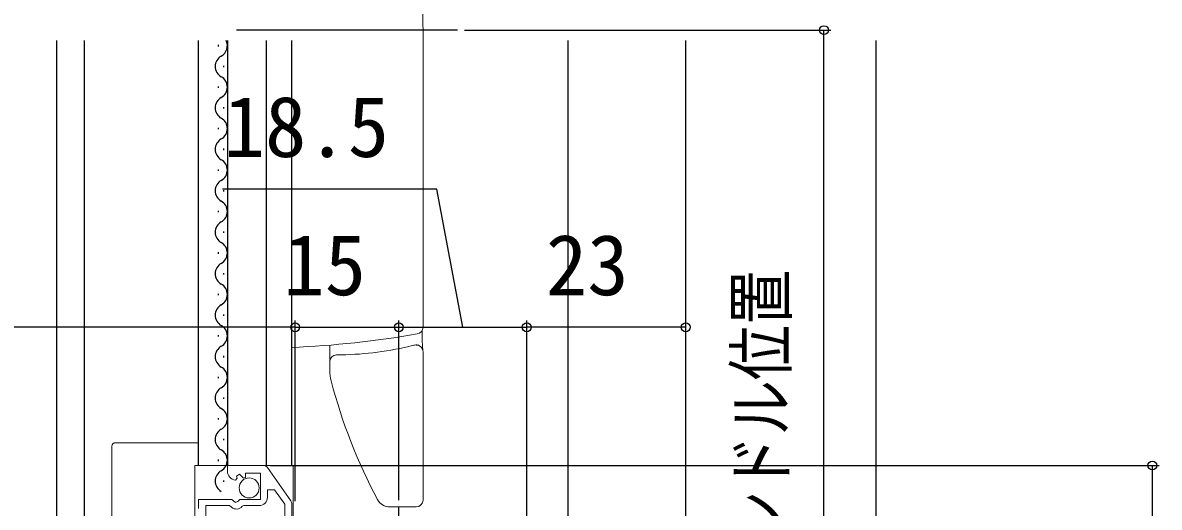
# Model space of a CAD drawing. Units: millimetres, scale not verified. Extents: x -525 to 525, y -783 to 778.
# Drawn here: x -381.4 to -217, y 79.2 to 149.3 of the extents above; entities that cross this region are included whole.
import ezdxf
from ezdxf.enums import TextEntityAlignment as Align

# ---------------------------------------------------------------- set-up
doc = ezdxf.new("R2010")
doc.units = ezdxf.units.MM
doc.header["$LTSCALE"] = 4
doc.layers.add('0-3_YKK_11', color=7, linetype='Continuous', lineweight=18)
doc.layers.add('0-6_YKK_13', color=4, linetype='Continuous', lineweight=18)
for name, color, linetype in [('0-5_YKK_12', 2, 'Continuous'), ('0-8_YKK_D', 6, 'Continuous'), ('0-A_YSS_K', 3, 'Continuous')]:
    doc.layers.add(name, color=color, linetype=linetype)
doc.styles.add('ＭＳ ゴシック', font='')
doc.styles.get('ＭＳ ゴシック').set_extended_font_data('MS Gothic')

msp = doc.modelspace()

# ---------------------------------------------------------------- linework, layer by layer
at = {"layer": '0-3_YKK_11'}
for p, q in [((-345.991, 84.901), (-342.626, 80.081)), ((-342.5, 79.68), (-342.5, 54.9))]:
    msp.add_line(p, q, dxfattribs=at)
for points in [[(-356, 78.973), (-356, 80.3), (-351.169, 80.3), (-350.629, 79.847), (-350.3, 80), (-350, 80.3), (-347, 80.3), (-347, 84.1), (-349.2, 84.1), (-349.2, 83.466), (-349.447, 83.364), (-350.024, 83.941), (-350.492, 83.671), (-350.407, 83.352), (-350.618, 83.101)], [(-351.8, 84.395), (-351.8, 85.2), (-346.565, 85.2)], [(-346, 80.6), (-346, 81.7), (-344.976, 81.7), (-343.5, 79.585)], [(-351, 67.1), (-354.9, 67.1), (-354.9, 79.4), (-351.496, 79.4), (-351.207, 79.157)], [(-349.657, 79.293), (-349.428, 79.4), (-347.2, 79.4)], [(-343.5, 79.585), (-343.5, 55.2), (-345.5, 55.2), (-345.5, 57.4)]]:
    msp.add_lwpolyline(points, dxfattribs=at)
for centre, radius, start, end in [((-350.5, 84.395), 1.3, 179.99998, 264.7841), ((-346.565, 84.5), 0.7, 34.91945, 90.00006), ((-347.2, 80.6), 1.2, 270.00001, 359.99999), ((-350.5, 80), 1.1, 229.99999, 319.99481), ((-343.2, 79.68), 0.7, 359.99992, 34.91935)]:
    msp.add_arc(centre, radius, start, end, dxfattribs=at)
at = {"layer": '0-5_YKK_12'}
for p, q in [((-318.501, 148.2), (-350.5, 148.2)), ((-376.5, 146.7), (-376.5, 49.201)), ((-372.5, 146.7), (-372.5, 31.203)), ((-356, 85.2), (-356, 146.7)), ((-351.8, 146.7), (-351.8, 85.2)), ((-346.2, 146.7), (-346.2, 85.2)), ((-342.5, 85.2), (-342.5, 146.7)), ((-302.5, 69.352), (-302.5, 146.7)), ((-285.5, 62.544), (-285.5, 146.7)), ((-353.06, 145.85), (-353.06, 146.05)), ((-352.3, 142.85), (-352.3, 143.05)), ((-353.06, 139.85), (-353.06, 140.05)), ((-352.3, 136.85), (-352.3, 137.05)), ((-353.06, 133.85), (-353.06, 134.05)), ((-352.3, 130.85), (-352.3, 131.05)), ((-353.06, 127.85), (-353.06, 128.05)), ((-352.3, 124.85), (-352.3, 125.05)), ((-353.06, 121.85), (-353.06, 122.05)), ((-352.3, 118.85), (-352.3, 119.05)), ((-353.06, 115.85), (-353.06, 116.05)), ((-352.3, 112.85), (-352.3, 113.05)), ((-353.06, 109.85), (-353.06, 110.05)), ((-352.3, 106.85), (-352.3, 107.05)), ((-353.06, 103.85), (-353.06, 104.05)), ((-352.3, 100.85), (-352.3, 101.05)), ((-353.06, 97.85), (-353.06, 98.05)), ((-352.3, 94.85), (-352.3, 95.05)), ((-353.06, 91.85), (-353.06, 92.05)), ((-352.3, 88.85), (-352.3, 89.05)), ((-353.06, 85.85), (-353.06, 86.05)), ((-352.3, 82.85), (-352.3, 83.05)), ((-327, 55.134), (-327, 79.2))]:
    msp.add_line(p, q, dxfattribs=at)
for centre, start, end in [((-353.518, 145.95), 299.20254, 25.87761), ((-351.842, 142.95), 119.20254, 240.79746), ((-353.518, 139.95), 299.20254, 60.79746), ((-351.842, 136.95), 119.20254, 240.79746), ((-353.518, 133.95), 299.20254, 60.79746), ((-351.842, 130.95), 119.20254, 240.79746), ((-353.518, 127.95), 299.20254, 60.79746), ((-351.842, 124.95), 119.20254, 240.79746), ((-353.518, 121.95), 299.20254, 60.79746), ((-351.842, 118.95), 119.20254, 240.79746), ((-353.518, 115.95), 299.20254, 60.79746), ((-351.842, 112.95), 119.20254, 240.79746), ((-353.518, 109.95), 299.20254, 60.79746), ((-351.842, 106.95), 119.20254, 240.79746), ((-353.518, 103.95), 299.20254, 60.79746), ((-351.842, 100.95), 119.20254, 240.79746), ((-353.518, 97.95), 299.20254, 60.79746), ((-351.842, 94.95), 119.20254, 240.79746), ((-353.518, 91.95), 299.20254, 60.79746), ((-351.842, 88.95), 119.20254, 240.79746), ((-353.518, 85.95), 299.20254, 60.79746), ((-351.842, 82.95), 119.20254, 240.79746)]:
    msp.add_arc(centre, 1.718, start, end, dxfattribs=at)
at = {"layer": '0-6_YKK_13'}
for p, q in [((-323.501, 105.235), (-323.501, 148.2)), ((-323.613, 103.683), (-323.613, 104.777)), ((-337, 102.2), (-337, 102.619)), ((-323.5, 80.2), (-323.5, 101.646)), ((-337, 98.962), (-337, 100.2)), ((-368.5, 59.2), (-368.5, 88)), ((-368, 88.5), (-367.974, 88.5)), ((-364.3, 88.5), (-367.974, 88.5)), ((-358.8, 88.5), (-364.3, 88.5)), ((-356, 88.5), (-358.8, 88.5)), ((-342.3, 85.2), (-356.5, 85.2)), ((-356.5, 85.2), (-356.5, 66.443)), ((-342.3, 85.2), (-342.3, 55)), ((-325.329, 79.2), (-328.309, 79.2)), ((-324.5, 79.2), (-325.329, 79.2))]:
    msp.add_line(p, q, dxfattribs=at)
for points in [[(-323.593, 102.819), (-323.602, 103.02), (-323.608, 103.237), (-323.612, 103.459), (-323.612, 103.683)], [(-337, 102.2), (-337, 101.914), (-337, 101.635), (-337, 101.368), (-337, 101.118), (-337, 100.89), (-337, 100.688), (-337, 100.517), (-337, 100.381), (-337, 100.281), (-337, 100.221), (-337, 100.2)], [(-325.555, 102.421), (-325.232, 102.498), (-324.988, 102.557), (-324.825, 102.597), (-324.764, 102.613)], [(-323.501, 101.645), (-323.514, 101.819), (-323.566, 101.988), (-323.64, 102.145), (-323.742, 102.287), (-323.867, 102.409), (-324.01, 102.507), (-324.167, 102.578), (-324.33, 102.621), (-324.477, 102.635)], [(-323.991, 102.505), (-323.836, 102.394), (-323.707, 102.255), (-323.607, 102.095), (-323.542, 101.927), (-323.52, 101.833), (-323.52, 101.834), (-323.525, 101.872), (-323.532, 101.933), (-323.54, 102.013), (-323.548, 102.111), (-323.558, 102.225), (-323.568, 102.354), (-323.577, 102.496), (-323.586, 102.652), (-323.593, 102.819)]]:
    msp.add_lwpolyline(points, dxfattribs=at)
msp.add_circle((-348.649, 81.95), 1.45, dxfattribs=at)
for centre, radius, start, end in [((-450.622, 148.2), 127.121, 0, 2.95421), ((-324.501, 105.235), 1, 280.05108, 0), ((-347.888, 237.179), 135, 272.2873, 280.05108), ((-336.2, 148.2), 47, 270.23873, 283.09031), ((-324.501, 101.648), 1, 59.20448, 104.10587), ((-336, 100.2), 1, 90.23873, 180), ((-331, 98.962), 6, 180, 194.77398), ((-259.446, 117.833), 80, 194.77398, 208.0118), ((-328.309, 81.2), 2, 208.0118, 270), ((-324.5, 80.2), 1, 270, 0)]:
    msp.add_arc(centre, radius, start, end, dxfattribs=at)
msp.add_ellipse((-368, 88), major_axis=(-0.5, 0), ratio=0.999848, start_param=4.712389, end_param=6.2831853, dxfattribs=at)
at = {"layer": '0-8_YKK_D'}
for p, q in [((-317.501, 148.2), (-264.5, 148.2)), ((-265.5, 19.2), (-265.5, 148.2)), ((-342, 80.026), (-342, 106.2)), ((-342, 80.026), (-342, 106.199)), ((-327, 80.2), (-327, 106.2)), ((-327, 80.2), (-327, 106.2)), ((-308.5, 19.7), (-308.5, 106.2)), ((-308.5, 19.7), (-308.5, 106.2)), ((-342, 105.199), (-432, 105.199)), ((-342, 105.2), (-327, 105.2)), ((-327, 105.2), (-308.5, 105.2)), ((-285.5, 105.2), (-308.5, 105.2)), ((-345.565, 85.2), (-217, 85.2)), ((-218, 54.2), (-218, 85.2))]:
    msp.add_line(p, q, dxfattribs=at)
msp.add_lwpolyline([(-317.75, 105.2), (-321.501, 125.2), (-352.501, 125.2)], dxfattribs=at)
for centre in [(-265.5, 148.2), (-342, 105.2), (-342, 105.199), (-327, 105.2), (-327, 105.2), (-308.5, 105.2), (-308.5, 105.2), (-285.5, 105.2), (-218, 85.2)]:
    msp.add_circle(centre, 0.637, dxfattribs=at)
at = {"layer": '0-A_YSS_K'}
msp.add_line((-258, 146.7), (-258, 48.064), dxfattribs=at)

# ---------------------------------------------------------------- texts
at = {"layer": '0-8_YKK_D', "style": 'ＭＳ ゴシック'}
for s, p in [('18.5', (-352.342, 127.2)), ('15', (-343.705, 107.2)), ('23', (-305.727, 107.2))]:
    msp.add_text(s, height=8.798, dxfattribs=at).set_placement(p, align=Align.BOTTOM_LEFT)
at = {"layer": '0-8_YKK_D', "style": 'ＭＳ ゴシック', "width": 0.8}
msp.add_text('ロッキングハンドル位置', height=7.331, rotation=90, dxfattribs=at).set_placement((-268.75, 25.541), align=Align.BOTTOM_LEFT)

doc.saveas('drawing.dxf')
